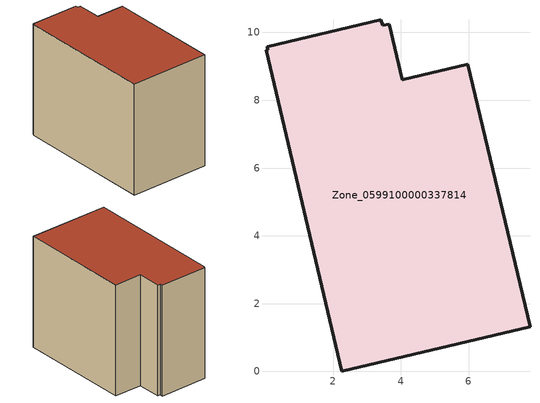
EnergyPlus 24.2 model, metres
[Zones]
Zone_0599100000337814
 floor ground (C_G): 3.47,10.21 3.65,10.25 4.04,8.6 5.98,9.06 7.81,1.32 2.26,0 0.02,9.48 0.08,9.49 0.05,9.58 3.41,10.38 z0
 wall outside (C_F): 7.81,1.32 5.98,9.06 4.04,8.6 3.65,10.25 3.47,10.21 3.41,10.38 0.05,9.58 0.08,9.49 0.02,9.48 2.26,0 7.81,1.32 z0:7.91
 roof outside (C_R): 3.65,10.25 3.47,10.21 3.41,10.38 0.05,9.58 0.08,9.49 0.02,9.48 2.26,0 7.81,1.32 5.98,9.06 4.04,8.6 z7.91
[BUILDING]
Pand.0599100000337814: North Axis=0; Terrain=City; Loads Convergence Tolerance Value=0.04; Temperature Convergence Tolerance Value=0.4; Solar Distribution=FullExterior; Maximum Number of Warmup Days=25; Minimum Number of Warmup Days=1
[Site:Location]
Rotterdam.The.Hague.AP_ZH_NLD Design_Conditions: Latitude=51.96; Longitude=4.45; Time Zone=1; Elevation=-4.5
[SITE:GROUNDTEMPERATURE:BUILDINGSURFACE]
18, 18, 18, 18, 18, 18, 18, 18, 18, 18, 18, 18
[MATERIAL] Thermal Absorptance=0.9; Solar Absorptance=0.7; Visible Absorptance=0.7
Name | Roughness | Thickness | Conductivity | Density | Specific Heat
G.TI.1975-1991 | MediumSmooth | 0.15 | 0.288461 | 540 | 1210
F.TI.1975-1991 | Rough | 0.3 | 0.230769 | 1920 | 840
R.TI.1975-1991 | MediumRough | 0.2 | 0.153846 | 1500 | 1000
[CONSTRUCTION]
C_G: G.TI.1975-1991
C_F: F.TI.1975-1991
C_R: R.TI.1975-1991
[ZONE]
Zone_0599100000337814: Type=1; Multiplier=1; Ceiling Height=Autocalculate; Volume=Autocalculate; Floor Area=autocalculate; Part of Total Floor Area=Yes
[ZONEINFILTRATION:DESIGNFLOWRATE]
Infil_Zone_0599100000337814: Zone or ZoneList or Space or SpaceList=Zone_0599100000337814; Schedule=AlwaysOn; Design Flow Rate Calculation Method=Flow/Area; Flow Rate per Floor Area=0.003; Constant Term Coefficient=1; Temperature Term Coefficient=0; Velocity Term Coefficient=0; Velocity Squared Term Coefficient=0
[HVACTEMPLATE:ZONE:IDEALLOADSAIRSYSTEM]
Zone_0599100000337814: Maximum Heating Supply Air Temperature=50; Minimum Cooling Supply Air Temperature=13; Maximum Heating Supply Air Humidity Ratio=0.0156; Minimum Cooling Supply Air Humidity Ratio=0.0077; Heating Limit=NoLimit; Cooling Limit=NoLimit; Dehumidification Control Type=ConstantSensibleHeatRatio; Cooling Sensible Heat Ratio=0.7; Dehumidification Setpoint=60; Humidification Control Type=None; Humidification Setpoint=30; Outdoor Air Method=None; Outdoor Air Flow Rate per Person=0.00944; Outdoor Air Flow Rate per Zone Floor Area=0; Outdoor Air Flow Rate per Zone=0; Demand Controlled Ventilation Type=None; Outdoor Air Economizer Type=NoEconomizer; Heat Recovery Type=None; Sensible Heat Recovery Effectiveness=0.7; Latent Heat Recovery Effectiveness=0.65
[ZONECONTROL:THERMOSTAT]
ThermostatControl_Zone_0599100000337814: Zone or ZoneList=Zone_0599100000337814; Control Type Schedule=DualSetpointControlType; Control 1=Thermostat_Zone_0599100000337814; Temperature Difference Between Cutout And Setpoint=0
[THERMOSTATSETPOINT:DUALSETPOINT]
Thermostat_Zone_0599100000337814: Heating Setpoint Temperature Schedule=HeatingSetpoint_Zone_0599100000337814; Cooling Setpoint Temperature Schedule=CoolingSetpoint_Zone_0599100000337814
[SCHEDULE:COMPACT]
HeatingSetpoint_Zone_0599100000337814: Through: 12/31, For: AllDays, Until: 24:00, 21
CoolingSetpoint_Zone_0599100000337814: Through: 12/31, For: AllDays, Until: 24:00, 24
DualSetpointControlType: Through: 12/31, For: AllDays, Until: 24:00, 4
AlwaysOn: Through: 12/31, For: AllDays, Until: 24:00, 1
